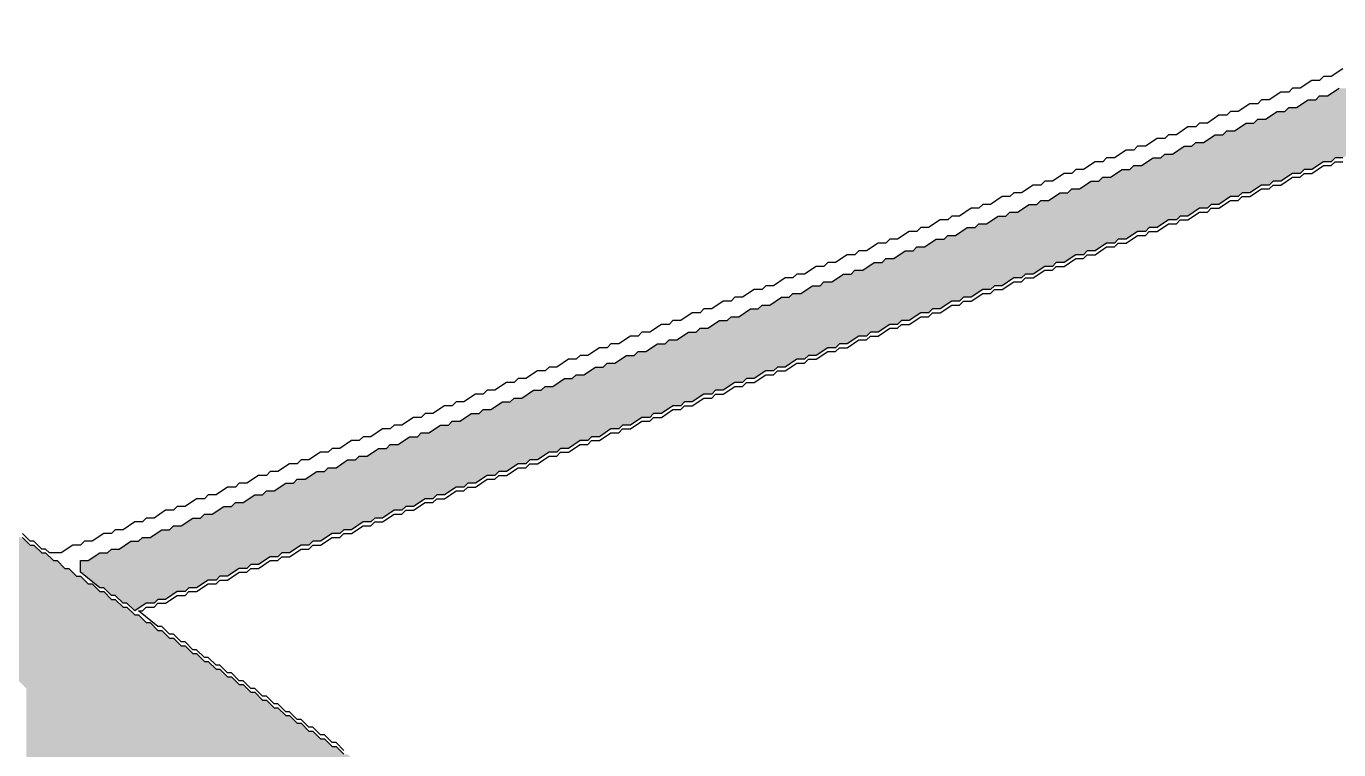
# Model space of a CAD drawing. Header units: millimetres. Extents: x 5 to 252589, y 5 to 415.
# Drawn here: x 12431.08 to 12459.33, y 303.6 to 319.17 of the extents above; entities that cross this region are included whole.
import ezdxf

# ---------------------------------------------------------------- set-up
doc = ezdxf.new("R2010")
doc.units = ezdxf.units.MM
doc.layers.add('HATCH', color=8, linetype='Continuous', lineweight=9)
doc.layers.add('OUTLINE', color=7, linetype='Continuous', lineweight=25)

msp = doc.modelspace()

# ---------------------------------------------------------------- hatches: boundary and pattern name
at = {"layer": 'HATCH', "true_color": 0xbfa37e}
msp.add_hatch(color=33, dxfattribs=at).paths.add_polyline_path([(12432.25, 307.41667), (12432.25, 307.66667), (12432.41667, 307.66667), (12432.66667, 307.83333), (12432.83333, 307.83333), (12432.91667, 307.91667), (12433.08333, 307.91667), (12433.33333, 308.08333), (12433.5, 308.08333), (12433.58333, 308.16667), (12433.75, 308.16667), (12434, 308.33333), (12434.16667, 308.33333), (12434.25, 308.41667), (12434.41667, 308.41667), (12434.66667, 308.58333), (12434.83333, 308.58333), (12434.91667, 308.66667), (12435.08333, 308.66667), (12435.33333, 308.83333), (12435.5, 308.83333), (12435.58333, 308.91667), (12435.75, 308.91667), (12436, 309.08333), (12436.16667, 309.08333), (12436.25, 309.16667), (12436.41667, 309.16667), (12436.66667, 309.33333), (12436.83333, 309.33333), (12436.91667, 309.41667), (12437.08333, 309.41667), (12437.33333, 309.58333), (12437.5, 309.58333), (12437.58333, 309.66667), (12437.75, 309.66667), (12438, 309.83333), (12438.16667, 309.83333), (12438.25, 309.91667), (12438.41667, 309.91667), (12438.66667, 310.08333), (12438.83333, 310.08333), (12438.91667, 310.16667), (12439.08333, 310.16667), (12439.33333, 310.33333), (12439.5, 310.33333), (12439.58333, 310.41667), (12439.75, 310.41667), (12440, 310.58333), (12440.16667, 310.58333), (12440.25, 310.66667), (12440.41667, 310.66667), (12440.66667, 310.83333), (12440.83333, 310.83333), (12440.91667, 310.91667), (12441.08333, 310.91667), (12441.33333, 311.08333), (12441.5, 311.08333), (12441.58333, 311.16667), (12441.75, 311.16667), (12442, 311.33333), (12442.16667, 311.33333), (12442.25, 311.41667), (12442.41667, 311.41667), (12442.66667, 311.58333), (12442.83333, 311.58333), (12442.91667, 311.66667), (12443.08333, 311.66667), (12443.33333, 311.83333), (12443.5, 311.83333), (12443.58333, 311.91667), (12443.75, 311.91667), (12444, 312.08333), (12444.16667, 312.08333), (12444.25, 312.16667), (12444.41667, 312.16667), (12444.66667, 312.33333), (12444.83333, 312.33333), (12444.91667, 312.41667), (12445.08333, 312.41667), (12445.33333, 312.58333), (12445.5, 312.58333), (12445.58333, 312.66667), (12445.75, 312.66667), (12446, 312.83333), (12446.16667, 312.83333), (12446.25, 312.91667), (12446.41667, 312.91667), (12446.66667, 313.08333), (12446.83333, 313.08333), (12446.91667, 313.16667), (12447.08333, 313.16667), (12447.33333, 313.33333), (12447.5, 313.33333), (12447.58333, 313.41667), (12447.75, 313.41667), (12448, 313.58333), (12448.16667, 313.58333), (12448.25, 313.66667), (12448.41667, 313.66667), (12448.66667, 313.83333), (12448.83333, 313.83333), (12448.91667, 313.91667), (12449.08333, 313.91667), (12449.33333, 314.08333), (12449.5, 314.08333), (12449.58333, 314.16667), (12449.75, 314.16667), (12450, 314.33333), (12450.16667, 314.33333), (12450.25, 314.41667), (12450.41667, 314.41667), (12450.66667, 314.58333), (12450.83333, 314.58333), (12450.91667, 314.66667), (12451.08333, 314.66667), (12451.33333, 314.83333), (12451.5, 314.83333), (12451.58333, 314.91667), (12451.75, 314.91667), (12452, 315.08333), (12452.16667, 315.08333), (12452.25, 315.16667), (12452.41667, 315.16667), (12452.66667, 315.33333), (12452.83333, 315.33333), (12452.91667, 315.41667), (12453.08333, 315.41667), (12453.33333, 315.58333), (12453.5, 315.58333), (12453.58333, 315.66667), (12453.75, 315.66667), (12454, 315.83333), (12454.16667, 315.83333), (12454.25, 315.91667), (12454.41667, 315.91667), (12454.66667, 316.08333), (12454.83333, 316.08333), (12454.91667, 316.16667), (12455.08333, 316.16667), (12455.33333, 316.33333), (12455.5, 316.33333), (12455.58333, 316.41667), (12455.75, 316.41667), (12456, 316.58333), (12456.16667, 316.58333), (12456.25, 316.66667), (12456.41667, 316.66667), (12456.66667, 316.83333), (12456.83333, 316.83333), (12456.91667, 316.91667), (12457.08333, 316.91667), (12457.33333, 317.08333), (12457.5, 317.08333), (12457.58333, 317.16667), (12457.75, 317.16667), (12458, 317.33333), (12458.16667, 317.33333), (12458.25, 317.41667), (12458.41667, 317.41667), (12458.66667, 317.58333), (12458.83333, 317.58333), (12458.91667, 317.66667), (12459.08333, 317.66667), (12459.33333, 317.83333), (12459.5, 317.83333), (12459.58333, 317.91667), (12459.75, 317.91667), (12460, 318.08333), (12460.16667, 318.08333), (12460.25, 318.16667), (12460.41667, 318.16667), (12460.66667, 318.33333), (12460.83333, 318.33333), (12460.91667, 318.41667), (12461.08333, 318.41667), (12461.33333, 318.58333), (12461.5, 318.58333), (12461.58333, 318.66667), (12461.75, 318.66667), (12462, 318.83333), (12462.16667, 318.83333), (12462.25, 318.91667), (12462.41667, 318.91667), (12462.5, 319), (12462.58333, 319), (12462.66667, 319.08333), (12462.83333, 319.08333), (12462.91667, 319.16667), (12462.91667, 318.16667), (12463.16667, 317.91667), (12463.25, 317.91667), (12463.25, 317.83333), (12463.16667, 317.75), (12463, 317.75), (12462.75, 317.58333), (12462.58333, 317.58333), (12462.5, 317.5), (12462.33333, 317.5), (12462.08333, 317.33333), (12461.91667, 317.33333), (12461.83333, 317.25), (12461.66667, 317.25), (12461.41667, 317.08333), (12461.25, 317.08333), (12461.16667, 317), (12461, 317), (12460.75, 316.83333), (12460.58333, 316.83333), (12460.5, 316.75), (12460.33333, 316.75), (12460.08333, 316.58333), (12459.91667, 316.58333), (12459.83333, 316.5), (12459.66667, 316.5), (12459.41667, 316.33333), (12459.25, 316.33333), (12459.16667, 316.25), (12459, 316.25), (12458.75, 316.08333), (12458.58333, 316.08333), (12458.5, 316), (12458.33333, 316), (12458.08333, 315.83333), (12457.91667, 315.83333), (12457.83333, 315.75), (12457.66667, 315.75), (12457.41667, 315.58333), (12457.25, 315.58333), (12457.16667, 315.5), (12457, 315.5), (12456.75, 315.33333), (12456.58333, 315.33333), (12456.5, 315.25), (12456.33333, 315.25), (12456.08333, 315.08333), (12455.91667, 315.08333), (12455.83333, 315), (12455.66667, 315), (12455.41667, 314.83333), (12455.25, 314.83333), (12455.16667, 314.75), (12455, 314.75), (12454.75, 314.58333), (12454.58333, 314.58333), (12454.5, 314.5), (12454.33333, 314.5), (12454.08333, 314.33333), (12453.91667, 314.33333), (12453.83333, 314.25), (12453.66667, 314.25), (12453.41667, 314.08333), (12453.25, 314.08333), (12453.16667, 314), (12453, 314), (12452.75, 313.83333), (12452.58333, 313.83333), (12452.5, 313.75), (12452.33333, 313.75), (12452.08333, 313.58333), (12451.91667, 313.58333), (12451.83333, 313.5), (12451.66667, 313.5), (12451.41667, 313.33333), (12451.25, 313.33333), (12451.16667, 313.25), (12451, 313.25), (12450.75, 313.08333), (12450.58333, 313.08333), (12450.5, 313), (12450.33333, 313), (12450.08333, 312.83333), (12449.91667, 312.83333), (12449.83333, 312.75), (12449.66667, 312.75), (12449.41667, 312.58333), (12449.25, 312.58333), (12449.16667, 312.5), (12449, 312.5), (12448.75, 312.33333), (12448.58333, 312.33333), (12448.5, 312.25), (12448.33333, 312.25), (12448.08333, 312.08333), (12447.91667, 312.08333), (12447.83333, 312), (12447.66667, 312), (12447.41667, 311.83333), (12447.25, 311.83333), (12447.16667, 311.75), (12447, 311.75), (12446.75, 311.58333), (12446.58333, 311.58333), (12446.5, 311.5), (12446.33333, 311.5), (12446.08333, 311.33333), (12445.91667, 311.33333), (12445.83333, 311.25), (12445.66667, 311.25), (12445.41667, 311.08333), (12445.25, 311.08333), (12445.16667, 311), (12445, 311), (12444.75, 310.83333), (12444.58333, 310.83333), (12444.5, 310.75), (12444.33333, 310.75), (12444.08333, 310.58333), (12443.91667, 310.58333), (12443.83333, 310.5), (12443.66667, 310.5), (12443.41667, 310.33333), (12443.25, 310.33333), (12443.16667, 310.25), (12443, 310.25), (12442.75, 310.08333), (12442.58333, 310.08333), (12442.5, 310), (12442.33333, 310), (12442.08333, 309.83333), (12441.91667, 309.83333), (12441.83333, 309.75), (12441.66667, 309.75), (12441.41667, 309.58333), (12441.25, 309.58333), (12441.16667, 309.5), (12441, 309.5), (12440.75, 309.33333), (12440.58333, 309.33333), (12440.5, 309.25), (12440.33333, 309.25), (12440.08333, 309.08333), (12439.91667, 309.08333), (12439.83333, 309), (12439.66667, 309), (12439.41667, 308.83333), (12439.25, 308.83333), (12439.16667, 308.75), (12439, 308.75), (12438.75, 308.58333), (12438.58333, 308.58333), (12438.5, 308.5), (12438.33333, 308.5), (12438.08333, 308.33333), (12437.91667, 308.33333), (12437.83333, 308.25), (12437.66667, 308.25), (12437.41667, 308.08333), (12437.25, 308.08333), (12437.16667, 308), (12437, 308), (12436.75, 307.83333), (12436.58333, 307.83333), (12436.5, 307.75), (12436.33333, 307.75), (12436.08333, 307.58333), (12435.91667, 307.58333), (12435.83333, 307.5), (12435.66667, 307.5), (12435.41667, 307.33333), (12435.25, 307.33333), (12435.16667, 307.25), (12435, 307.25), (12434.75, 307.08333), (12434.58333, 307.08333), (12434.5, 307), (12434.33333, 307), (12434.08333, 306.83333), (12433.91667, 306.83333), (12433.83333, 306.75), (12433.66667, 306.75), (12433.41667, 306.58333), (12433.25, 306.75), (12433.16667, 306.75), (12433, 306.91667), (12432.91667, 306.91667), (12432.75, 307.08333), (12432.66667, 307.08333)])
at = {"layer": 'HATCH', "true_color": 0xb99e7b}
msp.add_hatch(color=33, dxfattribs=at).paths.add_polyline_path([(12435.75, 297.25), (12435.66667, 297.25), (12435.5, 297.41667), (12435.41667, 297.41667), (12435.25, 297.58333), (12435.16667, 297.58333), (12435, 297.75), (12434.91667, 297.75), (12434.75, 297.91667), (12434.66667, 297.91667), (12434.5, 298.08333), (12434.41667, 298.08333), (12434.25, 298.25), (12434.16667, 298.25), (12434, 298.41667), (12433.91667, 298.41667), (12433.75, 298.58333), (12433.66667, 298.58333), (12433.5, 298.75), (12433.41667, 298.75), (12433.25, 298.91667), (12433.16667, 298.91667), (12433, 299.08333), (12432.91667, 299.08333), (12432.75, 299.25), (12432.66667, 299.25), (12432.5, 299.41667), (12432.41667, 299.41667), (12432.25, 299.58333), (12432.16667, 299.58333), (12432, 299.75), (12431.91667, 299.75), (12431.75, 299.91667), (12431.66667, 299.91667), (12431.5, 300.08333), (12431.41667, 300.08333), (12431.25, 300.25), (12431.16667, 300.25), (12431, 300.41667), (12430.91667, 300.41667), (12430.75, 300.58333), (12430.66667, 300.58333), (12430.5, 300.75), (12430.41667, 300.75), (12430, 301.08333), (12430, 303.5), (12430.08333, 303.41667), (12430.16667, 303.41667), (12430.33333, 303.25), (12430.41667, 303.25), (12430.58333, 303.08333), (12430.66667, 303.08333), (12430.83333, 302.91667), (12431.08333, 303.08333), (12431.08333, 304.91667), (12430.75, 305.25), (12430.66667, 305.25), (12430.5, 305.41667), (12430.41667, 305.41667), (12430.25, 305.58333), (12430.16667, 305.58333), (12430, 305.75), (12429.91667, 305.75), (12429.75, 305.91667), (12429.66667, 305.91667), (12429.5, 306.08333), (12429.41667, 306.08333), (12429.25, 306.25), (12429.16667, 306.25), (12429, 306.41667), (12428.91667, 306.41667), (12428.75, 306.58333), (12428.66667, 306.58333), (12428.5, 306.75), (12428.41667, 306.75), (12428, 307.08333), (12427.66667, 307.08333), (12427.58333, 307), (12427.41667, 307), (12427.33333, 306.91667), (12427.16667, 306.91667), (12426.91667, 306.66667), (12426.91667, 310.83333), (12427, 310.83333), (12427.16667, 310.66667), (12427.25, 310.66667), (12427.41667, 310.5), (12427.5, 310.5), (12427.66667, 310.33333), (12427.75, 310.33333), (12427.91667, 310.16667), (12428, 310.16667), (12428.16667, 310), (12428.25, 310), (12428.41667, 309.83333), (12428.5, 309.83333), (12428.66667, 309.66667), (12428.75, 309.66667), (12428.91667, 309.5), (12429, 309.5), (12429.16667, 309.33333), (12429.25, 309.33333), (12429.41667, 309.16667), (12429.5, 309.16667), (12429.66667, 309), (12429.75, 309), (12429.91667, 308.83333), (12430, 308.83333), (12430.16667, 308.66667), (12430.25, 308.66667), (12430.41667, 308.5), (12430.5, 308.5), (12430.66667, 308.33333), (12430.75, 308.33333), (12430.91667, 308.16667), (12431, 308.16667), (12431.16667, 308), (12431.25, 308), (12431.41667, 307.83333), (12431.5, 307.83333), (12431.66667, 307.66667), (12431.75, 307.66667), (12431.91667, 307.5), (12432, 307.5), (12432.16667, 307.33333), (12432.25, 307.33333), (12432.41667, 307.16667), (12432.5, 307.16667), (12432.66667, 307), (12432.75, 307), (12432.91667, 306.83333), (12433, 306.83333), (12433.16667, 306.66667), (12433.25, 306.66667), (12433.41667, 306.5), (12433.5, 306.5), (12433.66667, 306.33333), (12433.75, 306.33333), (12433.91667, 306.16667), (12434, 306.16667), (12434.16667, 306), (12434.25, 306), (12434.41667, 305.83333), (12434.5, 305.83333), (12434.66667, 305.66667), (12434.75, 305.66667), (12434.91667, 305.5), (12435, 305.5), (12435.16667, 305.33333), (12435.25, 305.33333), (12435.41667, 305.16667), (12435.5, 305.16667), (12435.66667, 305), (12435.75, 305), (12435.91667, 304.83333), (12436, 304.83333), (12436.16667, 304.66667), (12436.25, 304.66667), (12436.41667, 304.5), (12436.5, 304.5), (12436.66667, 304.33333), (12436.75, 304.33333), (12436.91667, 304.16667), (12437, 304.16667), (12437.16667, 304), (12437.25, 304), (12437.41667, 303.83333), (12437.5, 303.83333), (12437.66667, 303.66667), (12437.75, 303.66667), (12437.91667, 303.5), (12438, 303.5), (12438.16667, 303.33333), (12438.25, 303.33333), (12438.41667, 303.16667), (12438.5, 303.16667), (12438.66667, 303), (12438.75, 303), (12438.75, 299.91667), (12438.66667, 299.91667), (12438.5, 300.08333), (12438.41667, 300.08333), (12438.25, 300.25), (12438.16667, 300.25), (12438, 300.41667), (12437.91667, 300.41667), (12437.75, 300.58333), (12437.66667, 300.58333), (12437.5, 300.75), (12437.41667, 300.75), (12437.25, 300.91667), (12437.16667, 300.91667), (12437, 301.08333), (12436.91667, 301.08333), (12436.83333, 301.16667), (12436.66667, 301.16667), (12436.58333, 301.08333), (12436.41667, 301.08333), (12436.16667, 300.91667), (12436, 300.91667), (12435.83333, 300.75), (12435.83333, 300.66667), (12435.75, 300.58333)])

# ---------------------------------------------------------------- linework, layer by layer
at = {"layer": 'OUTLINE', "color": 139, "true_color": 0x42544a}
for points in [[(12459.41667, 318.25), (12459.16667, 318.08333), (12459, 318.08333), (12458.91667, 318), (12458.75, 318), (12458.5, 317.83333), (12458.33333, 317.83333), (12458.25, 317.75), (12458.08333, 317.75), (12457.83333, 317.58333), (12457.66667, 317.58333), (12457.58333, 317.5), (12457.41667, 317.5), (12457.16667, 317.33333), (12457, 317.33333), (12456.91667, 317.25), (12456.75, 317.25), (12456.5, 317.08333), (12456.33333, 317.08333), (12456.25, 317), (12456.08333, 317), (12455.83333, 316.83333), (12455.66667, 316.83333), (12455.58333, 316.75), (12455.41667, 316.75), (12455.16667, 316.58333), (12455, 316.58333), (12454.91667, 316.5), (12454.75, 316.5), (12454.5, 316.33333), (12454.33333, 316.33333), (12454.25, 316.25), (12454.08333, 316.25), (12453.83333, 316.08333), (12453.66667, 316.08333), (12453.58333, 316), (12453.41667, 316), (12453.16667, 315.83333), (12453, 315.83333), (12452.91667, 315.75), (12452.75, 315.75), (12452.5, 315.58333), (12452.33333, 315.58333), (12452.25, 315.5), (12452.08333, 315.5), (12451.83333, 315.33333), (12451.66667, 315.33333), (12451.58333, 315.25), (12451.41667, 315.25), (12451.16667, 315.08333), (12451, 315.08333), (12450.91667, 315), (12450.75, 315), (12450.5, 314.83333), (12450.33333, 314.83333), (12450.25, 314.75), (12450.08333, 314.75), (12449.83333, 314.58333), (12449.66667, 314.58333), (12449.58333, 314.5), (12449.41667, 314.5), (12449.16667, 314.33333), (12449, 314.33333), (12448.91667, 314.25), (12448.75, 314.25), (12448.5, 314.08333), (12448.33333, 314.08333), (12448.25, 314), (12448.08333, 314), (12447.83333, 313.83333), (12447.66667, 313.83333), (12447.58333, 313.75), (12447.41667, 313.75), (12447.16667, 313.58333), (12447, 313.58333), (12446.91667, 313.5), (12446.75, 313.5), (12446.5, 313.33333), (12446.33333, 313.33333), (12446.25, 313.25), (12446.08333, 313.25), (12445.83333, 313.08333), (12445.66667, 313.08333), (12445.58333, 313), (12445.41667, 313), (12445.16667, 312.83333), (12445, 312.83333), (12444.91667, 312.75), (12444.75, 312.75), (12444.5, 312.58333), (12444.33333, 312.58333), (12444.25, 312.5), (12444.08333, 312.5), (12443.83333, 312.33333), (12443.66667, 312.33333), (12443.58333, 312.25), (12443.41667, 312.25), (12443.16667, 312.08333), (12443, 312.08333), (12442.91667, 312), (12442.75, 312), (12442.5, 311.83333), (12442.33333, 311.83333), (12442.25, 311.75), (12442.08333, 311.75), (12441.83333, 311.58333), (12441.66667, 311.58333), (12441.58333, 311.5), (12441.41667, 311.5), (12441.16667, 311.33333), (12441, 311.33333), (12440.91667, 311.25), (12440.75, 311.25), (12440.5, 311.08333), (12440.33333, 311.08333), (12440.25, 311), (12440.08333, 311), (12439.83333, 310.83333), (12439.66667, 310.83333), (12439.58333, 310.75), (12439.41667, 310.75), (12439.16667, 310.58333), (12439, 310.58333), (12438.91667, 310.5), (12438.75, 310.5), (12438.5, 310.33333), (12438.33333, 310.33333), (12438.25, 310.25), (12438.08333, 310.25), (12437.83333, 310.08333), (12437.66667, 310.08333), (12437.58333, 310), (12437.41667, 310), (12437.16667, 309.83333), (12437, 309.83333), (12436.91667, 309.75), (12436.75, 309.75), (12436.5, 309.58333), (12436.33333, 309.58333), (12436.25, 309.5), (12436.08333, 309.5), (12435.83333, 309.33333), (12435.66667, 309.33333), (12435.58333, 309.25), (12435.41667, 309.25), (12435.16667, 309.08333), (12435, 309.08333), (12434.91667, 309), (12434.75, 309), (12434.5, 308.83333), (12434.33333, 308.83333), (12434.25, 308.75), (12434.08333, 308.75), (12433.83333, 308.58333), (12433.66667, 308.58333), (12433.58333, 308.5), (12433.41667, 308.5), (12433.16667, 308.33333), (12433, 308.33333), (12432.91667, 308.25), (12432.75, 308.25), (12432.5, 308.08333), (12432.33333, 308.08333), (12432.25, 308), (12432.08333, 308), (12431.83333, 307.83333), (12431.58333, 307.83333), (12431.5, 307.91667), (12431.41667, 307.91667), (12431.25, 308.08333), (12431.16667, 308.08333), (12431, 308.25)], [(12459.41667, 316.33333), (12459.25, 316.33333), (12459.16667, 316.25), (12459, 316.25), (12458.75, 316.08333), (12458.58333, 316.08333), (12458.5, 316), (12458.33333, 316), (12458.08333, 315.83333), (12457.91667, 315.83333), (12457.83333, 315.75), (12457.66667, 315.75), (12457.41667, 315.58333), (12457.25, 315.58333), (12457.16667, 315.5), (12457, 315.5), (12456.75, 315.33333), (12456.58333, 315.33333), (12456.5, 315.25), (12456.33333, 315.25), (12456.08333, 315.08333), (12455.91667, 315.08333), (12455.83333, 315), (12455.66667, 315), (12455.41667, 314.83333), (12455.25, 314.83333), (12455.16667, 314.75), (12455, 314.75), (12454.75, 314.58333), (12454.58333, 314.58333), (12454.5, 314.5), (12454.33333, 314.5), (12454.08333, 314.33333), (12453.91667, 314.33333), (12453.83333, 314.25), (12453.66667, 314.25), (12453.41667, 314.08333), (12453.25, 314.08333), (12453.16667, 314), (12453, 314), (12452.75, 313.83333), (12452.58333, 313.83333), (12452.5, 313.75), (12452.33333, 313.75), (12452.08333, 313.58333), (12451.91667, 313.58333), (12451.83333, 313.5), (12451.66667, 313.5), (12451.41667, 313.33333), (12451.25, 313.33333), (12451.16667, 313.25), (12451, 313.25), (12450.75, 313.08333), (12450.58333, 313.08333), (12450.5, 313), (12450.33333, 313), (12450.08333, 312.83333), (12449.91667, 312.83333), (12449.83333, 312.75), (12449.66667, 312.75), (12449.41667, 312.58333), (12449.25, 312.58333), (12449.16667, 312.5), (12449, 312.5), (12448.75, 312.33333), (12448.58333, 312.33333), (12448.5, 312.25), (12448.33333, 312.25), (12448.08333, 312.08333), (12447.91667, 312.08333), (12447.83333, 312), (12447.66667, 312), (12447.41667, 311.83333), (12447.25, 311.83333), (12447.16667, 311.75), (12447, 311.75), (12446.75, 311.58333), (12446.58333, 311.58333), (12446.5, 311.5), (12446.33333, 311.5), (12446.08333, 311.33333), (12445.91667, 311.33333), (12445.83333, 311.25), (12445.66667, 311.25), (12445.41667, 311.08333), (12445.25, 311.08333), (12445.16667, 311), (12445, 311), (12444.75, 310.83333), (12444.58333, 310.83333), (12444.5, 310.75), (12444.33333, 310.75), (12444.08333, 310.58333), (12443.91667, 310.58333), (12443.83333, 310.5), (12443.66667, 310.5), (12443.41667, 310.33333), (12443.25, 310.33333), (12443.16667, 310.25), (12443, 310.25), (12442.75, 310.08333), (12442.58333, 310.08333), (12442.5, 310), (12442.33333, 310), (12442.08333, 309.83333), (12441.91667, 309.83333), (12441.83333, 309.75), (12441.66667, 309.75), (12441.41667, 309.58333), (12441.25, 309.58333), (12441.16667, 309.5), (12441, 309.5), (12440.75, 309.33333), (12440.58333, 309.33333), (12440.5, 309.25), (12440.33333, 309.25), (12440.08333, 309.08333), (12439.91667, 309.08333), (12439.83333, 309), (12439.66667, 309), (12439.41667, 308.83333), (12439.25, 308.83333), (12439.16667, 308.75), (12439, 308.75), (12438.75, 308.58333), (12438.58333, 308.58333), (12438.5, 308.5), (12438.33333, 308.5), (12438.08333, 308.33333), (12437.91667, 308.33333), (12437.83333, 308.25), (12437.66667, 308.25), (12437.41667, 308.08333), (12437.25, 308.08333), (12437.16667, 308), (12437, 308), (12436.75, 307.83333), (12436.58333, 307.83333), (12436.5, 307.75), (12436.33333, 307.75), (12436.08333, 307.58333), (12435.91667, 307.58333), (12435.83333, 307.5), (12435.66667, 307.5), (12435.41667, 307.33333), (12435.25, 307.33333), (12435.16667, 307.25), (12435, 307.25), (12434.75, 307.08333), (12434.58333, 307.08333), (12434.5, 307), (12434.33333, 307), (12434.08333, 306.83333), (12433.91667, 306.83333), (12433.83333, 306.75), (12433.66667, 306.75), (12433.41667, 306.58333), (12433.25, 306.75), (12433.16667, 306.75), (12433, 306.91667), (12432.91667, 306.91667), (12432.75, 307.08333), (12432.66667, 307.08333), (12432.25, 307.41667), (12432.25, 307.66667), (12432.41667, 307.66667), (12432.66667, 307.83333), (12432.83333, 307.83333), (12432.91667, 307.91667), (12433.08333, 307.91667), (12433.33333, 308.08333), (12433.5, 308.08333), (12433.58333, 308.16667), (12433.75, 308.16667), (12434, 308.33333), (12434.16667, 308.33333), (12434.25, 308.41667), (12434.41667, 308.41667), (12434.66667, 308.58333), (12434.83333, 308.58333), (12434.91667, 308.66667), (12435.08333, 308.66667), (12435.33333, 308.83333), (12435.5, 308.83333), (12435.58333, 308.91667), (12435.75, 308.91667), (12436, 309.08333), (12436.16667, 309.08333), (12436.25, 309.16667), (12436.41667, 309.16667), (12436.66667, 309.33333), (12436.83333, 309.33333), (12436.91667, 309.41667), (12437.08333, 309.41667), (12437.33333, 309.58333), (12437.5, 309.58333), (12437.58333, 309.66667), (12437.75, 309.66667), (12438, 309.83333), (12438.16667, 309.83333), (12438.25, 309.91667), (12438.41667, 309.91667), (12438.66667, 310.08333), (12438.83333, 310.08333), (12438.91667, 310.16667), (12439.08333, 310.16667), (12439.33333, 310.33333), (12439.5, 310.33333), (12439.58333, 310.41667), (12439.75, 310.41667), (12440, 310.58333), (12440.16667, 310.58333), (12440.25, 310.66667), (12440.41667, 310.66667), (12440.66667, 310.83333), (12440.83333, 310.83333), (12440.91667, 310.91667), (12441.08333, 310.91667), (12441.33333, 311.08333), (12441.5, 311.08333), (12441.58333, 311.16667), (12441.75, 311.16667), (12442, 311.33333), (12442.16667, 311.33333), (12442.25, 311.41667), (12442.41667, 311.41667), (12442.66667, 311.58333), (12442.83333, 311.58333), (12442.91667, 311.66667), (12443.08333, 311.66667), (12443.33333, 311.83333), (12443.5, 311.83333), (12443.58333, 311.91667), (12443.75, 311.91667), (12444, 312.08333), (12444.16667, 312.08333), (12444.25, 312.16667), (12444.41667, 312.16667), (12444.66667, 312.33333), (12444.83333, 312.33333), (12444.91667, 312.41667), (12445.08333, 312.41667), (12445.33333, 312.58333), (12445.5, 312.58333), (12445.58333, 312.66667), (12445.75, 312.66667), (12446, 312.83333), (12446.16667, 312.83333), (12446.25, 312.91667), (12446.41667, 312.91667), (12446.66667, 313.08333), (12446.83333, 313.08333), (12446.91667, 313.16667), (12447.08333, 313.16667), (12447.33333, 313.33333), (12447.5, 313.33333), (12447.58333, 313.41667), (12447.75, 313.41667), (12448, 313.58333), (12448.16667, 313.58333), (12448.25, 313.66667), (12448.41667, 313.66667), (12448.66667, 313.83333), (12448.83333, 313.83333), (12448.91667, 313.91667), (12449.08333, 313.91667), (12449.33333, 314.08333), (12449.5, 314.08333), (12449.58333, 314.16667), (12449.75, 314.16667), (12450, 314.33333), (12450.16667, 314.33333), (12450.25, 314.41667), (12450.41667, 314.41667), (12450.66667, 314.58333), (12450.83333, 314.58333), (12450.91667, 314.66667), (12451.08333, 314.66667), (12451.33333, 314.83333), (12451.5, 314.83333), (12451.58333, 314.91667), (12451.75, 314.91667), (12452, 315.08333), (12452.16667, 315.08333), (12452.25, 315.16667), (12452.41667, 315.16667), (12452.66667, 315.33333), (12452.83333, 315.33333), (12452.91667, 315.41667), (12453.08333, 315.41667), (12453.33333, 315.58333), (12453.5, 315.58333), (12453.58333, 315.66667), (12453.75, 315.66667), (12454, 315.83333), (12454.16667, 315.83333), (12454.25, 315.91667), (12454.41667, 315.91667), (12454.66667, 316.08333), (12454.83333, 316.08333), (12454.91667, 316.16667), (12455.08333, 316.16667), (12455.33333, 316.33333), (12455.5, 316.33333), (12455.58333, 316.41667), (12455.75, 316.41667), (12456, 316.58333), (12456.16667, 316.58333), (12456.25, 316.66667), (12456.41667, 316.66667), (12456.66667, 316.83333), (12456.83333, 316.83333), (12456.91667, 316.91667), (12457.08333, 316.91667), (12457.33333, 317.08333), (12457.5, 317.08333), (12457.58333, 317.16667), (12457.75, 317.16667), (12458, 317.33333), (12458.16667, 317.33333), (12458.25, 317.41667), (12458.41667, 317.41667), (12458.66667, 317.58333), (12458.83333, 317.58333), (12458.91667, 317.66667), (12459.08333, 317.66667), (12459.33333, 317.83333)], [(12437.91667, 303.58333), (12437.75, 303.75), (12437.66667, 303.75), (12437.5, 303.91667), (12437.41667, 303.91667), (12437.25, 304.08333), (12437.16667, 304.08333), (12437, 304.25), (12436.91667, 304.25), (12436.75, 304.41667), (12436.66667, 304.41667), (12436.5, 304.58333), (12436.41667, 304.58333), (12436.25, 304.75), (12436.16667, 304.75), (12436, 304.91667), (12435.91667, 304.91667), (12435.75, 305.08333), (12435.66667, 305.08333), (12435.5, 305.25), (12435.41667, 305.25), (12435.25, 305.41667), (12435.16667, 305.41667), (12435, 305.58333), (12434.91667, 305.58333), (12434.75, 305.75), (12434.66667, 305.75), (12434.5, 305.91667), (12434.41667, 305.91667), (12434.25, 306.08333), (12434.16667, 306.08333), (12434, 306.25), (12433.91667, 306.25), (12433.5, 306.58333), (12433.58333, 306.58333), (12433.66667, 306.66667), (12433.83333, 306.66667), (12433.91667, 306.75), (12434.08333, 306.75), (12434.33333, 306.91667), (12434.5, 306.91667), (12434.58333, 307), (12434.75, 307), (12435, 307.16667), (12435.16667, 307.16667), (12435.25, 307.25), (12435.41667, 307.25), (12435.66667, 307.41667), (12435.83333, 307.41667), (12435.91667, 307.5), (12436.08333, 307.5), (12436.33333, 307.66667), (12436.5, 307.66667), (12436.58333, 307.75), (12436.75, 307.75), (12437, 307.91667), (12437.16667, 307.91667), (12437.25, 308), (12437.41667, 308), (12437.66667, 308.16667), (12437.83333, 308.16667), (12437.91667, 308.25), (12438.08333, 308.25), (12438.33333, 308.41667), (12438.5, 308.41667), (12438.58333, 308.5), (12438.75, 308.5), (12439, 308.66667), (12439.16667, 308.66667), (12439.25, 308.75), (12439.41667, 308.75), (12439.66667, 308.91667), (12439.83333, 308.91667), (12439.91667, 309), (12440.08333, 309), (12440.33333, 309.16667), (12440.5, 309.16667), (12440.58333, 309.25), (12440.75, 309.25), (12441, 309.41667), (12441.16667, 309.41667), (12441.25, 309.5), (12441.41667, 309.5), (12441.66667, 309.66667), (12441.83333, 309.66667), (12441.91667, 309.75), (12442.08333, 309.75), (12442.33333, 309.91667), (12442.5, 309.91667), (12442.58333, 310), (12442.75, 310), (12443, 310.16667), (12443.16667, 310.16667), (12443.25, 310.25), (12443.41667, 310.25), (12443.66667, 310.41667), (12443.83333, 310.41667), (12443.91667, 310.5), (12444.08333, 310.5), (12444.33333, 310.66667), (12444.5, 310.66667), (12444.58333, 310.75), (12444.75, 310.75), (12445, 310.91667), (12445.16667, 310.91667), (12445.25, 311), (12445.41667, 311), (12445.66667, 311.16667), (12445.83333, 311.16667), (12445.91667, 311.25), (12446.08333, 311.25), (12446.33333, 311.41667), (12446.5, 311.41667), (12446.58333, 311.5), (12446.75, 311.5), (12447, 311.66667), (12447.16667, 311.66667), (12447.25, 311.75), (12447.41667, 311.75), (12447.66667, 311.91667), (12447.83333, 311.91667), (12447.91667, 312), (12448.08333, 312), (12448.33333, 312.16667), (12448.5, 312.16667), (12448.58333, 312.25), (12448.75, 312.25), (12449, 312.41667), (12449.16667, 312.41667), (12449.25, 312.5), (12449.41667, 312.5), (12449.66667, 312.66667), (12449.83333, 312.66667), (12449.91667, 312.75), (12450.08333, 312.75), (12450.33333, 312.91667), (12450.5, 312.91667), (12450.58333, 313), (12450.75, 313), (12451, 313.16667), (12451.16667, 313.16667), (12451.25, 313.25), (12451.41667, 313.25), (12451.66667, 313.41667), (12451.83333, 313.41667), (12451.91667, 313.5), (12452.08333, 313.5), (12452.33333, 313.66667), (12452.5, 313.66667), (12452.58333, 313.75), (12452.75, 313.75), (12453, 313.91667), (12453.16667, 313.91667), (12453.25, 314), (12453.41667, 314), (12453.66667, 314.16667), (12453.83333, 314.16667), (12453.91667, 314.25), (12454.08333, 314.25), (12454.33333, 314.41667), (12454.5, 314.41667), (12454.58333, 314.5), (12454.75, 314.5), (12455, 314.66667), (12455.16667, 314.66667), (12455.25, 314.75), (12455.41667, 314.75), (12455.66667, 314.91667), (12455.83333, 314.91667), (12455.91667, 315), (12456.08333, 315), (12456.33333, 315.16667), (12456.5, 315.16667), (12456.58333, 315.25), (12456.75, 315.25), (12457, 315.41667), (12457.16667, 315.41667), (12457.25, 315.5), (12457.41667, 315.5), (12457.66667, 315.66667), (12457.83333, 315.66667), (12457.91667, 315.75), (12458.08333, 315.75), (12458.33333, 315.91667), (12458.5, 315.91667), (12458.58333, 316), (12458.75, 316), (12459, 316.16667), (12459.16667, 316.16667), (12459.25, 316.25), (12459.41667, 316.25)], [(12431, 308.16667), (12431.16667, 308), (12431.25, 308), (12431.41667, 307.83333), (12431.5, 307.83333), (12431.66667, 307.66667), (12431.75, 307.66667), (12431.91667, 307.5), (12432, 307.5), (12432.16667, 307.33333), (12432.25, 307.33333), (12432.41667, 307.16667), (12432.5, 307.16667), (12432.66667, 307), (12432.75, 307), (12432.91667, 306.83333), (12433, 306.83333), (12433.16667, 306.66667), (12433.25, 306.66667), (12433.41667, 306.5), (12433.5, 306.5), (12433.66667, 306.33333), (12433.75, 306.33333), (12433.91667, 306.16667), (12434, 306.16667), (12434.16667, 306), (12434.25, 306), (12434.41667, 305.83333), (12434.5, 305.83333), (12434.66667, 305.66667), (12434.75, 305.66667), (12434.91667, 305.5), (12435, 305.5), (12435.16667, 305.33333), (12435.25, 305.33333), (12435.41667, 305.16667), (12435.5, 305.16667), (12435.66667, 305), (12435.75, 305), (12435.91667, 304.83333), (12436, 304.83333), (12436.16667, 304.66667), (12436.25, 304.66667), (12436.41667, 304.5), (12436.5, 304.5), (12436.66667, 304.33333), (12436.75, 304.33333), (12436.91667, 304.16667), (12437, 304.16667), (12437.16667, 304), (12437.25, 304), (12437.41667, 303.83333), (12437.5, 303.83333), (12437.66667, 303.66667), (12437.75, 303.66667), (12437.91667, 303.5)]]:
    msp.add_lwpolyline(points, dxfattribs=at)

doc.saveas('drawing.dxf')
